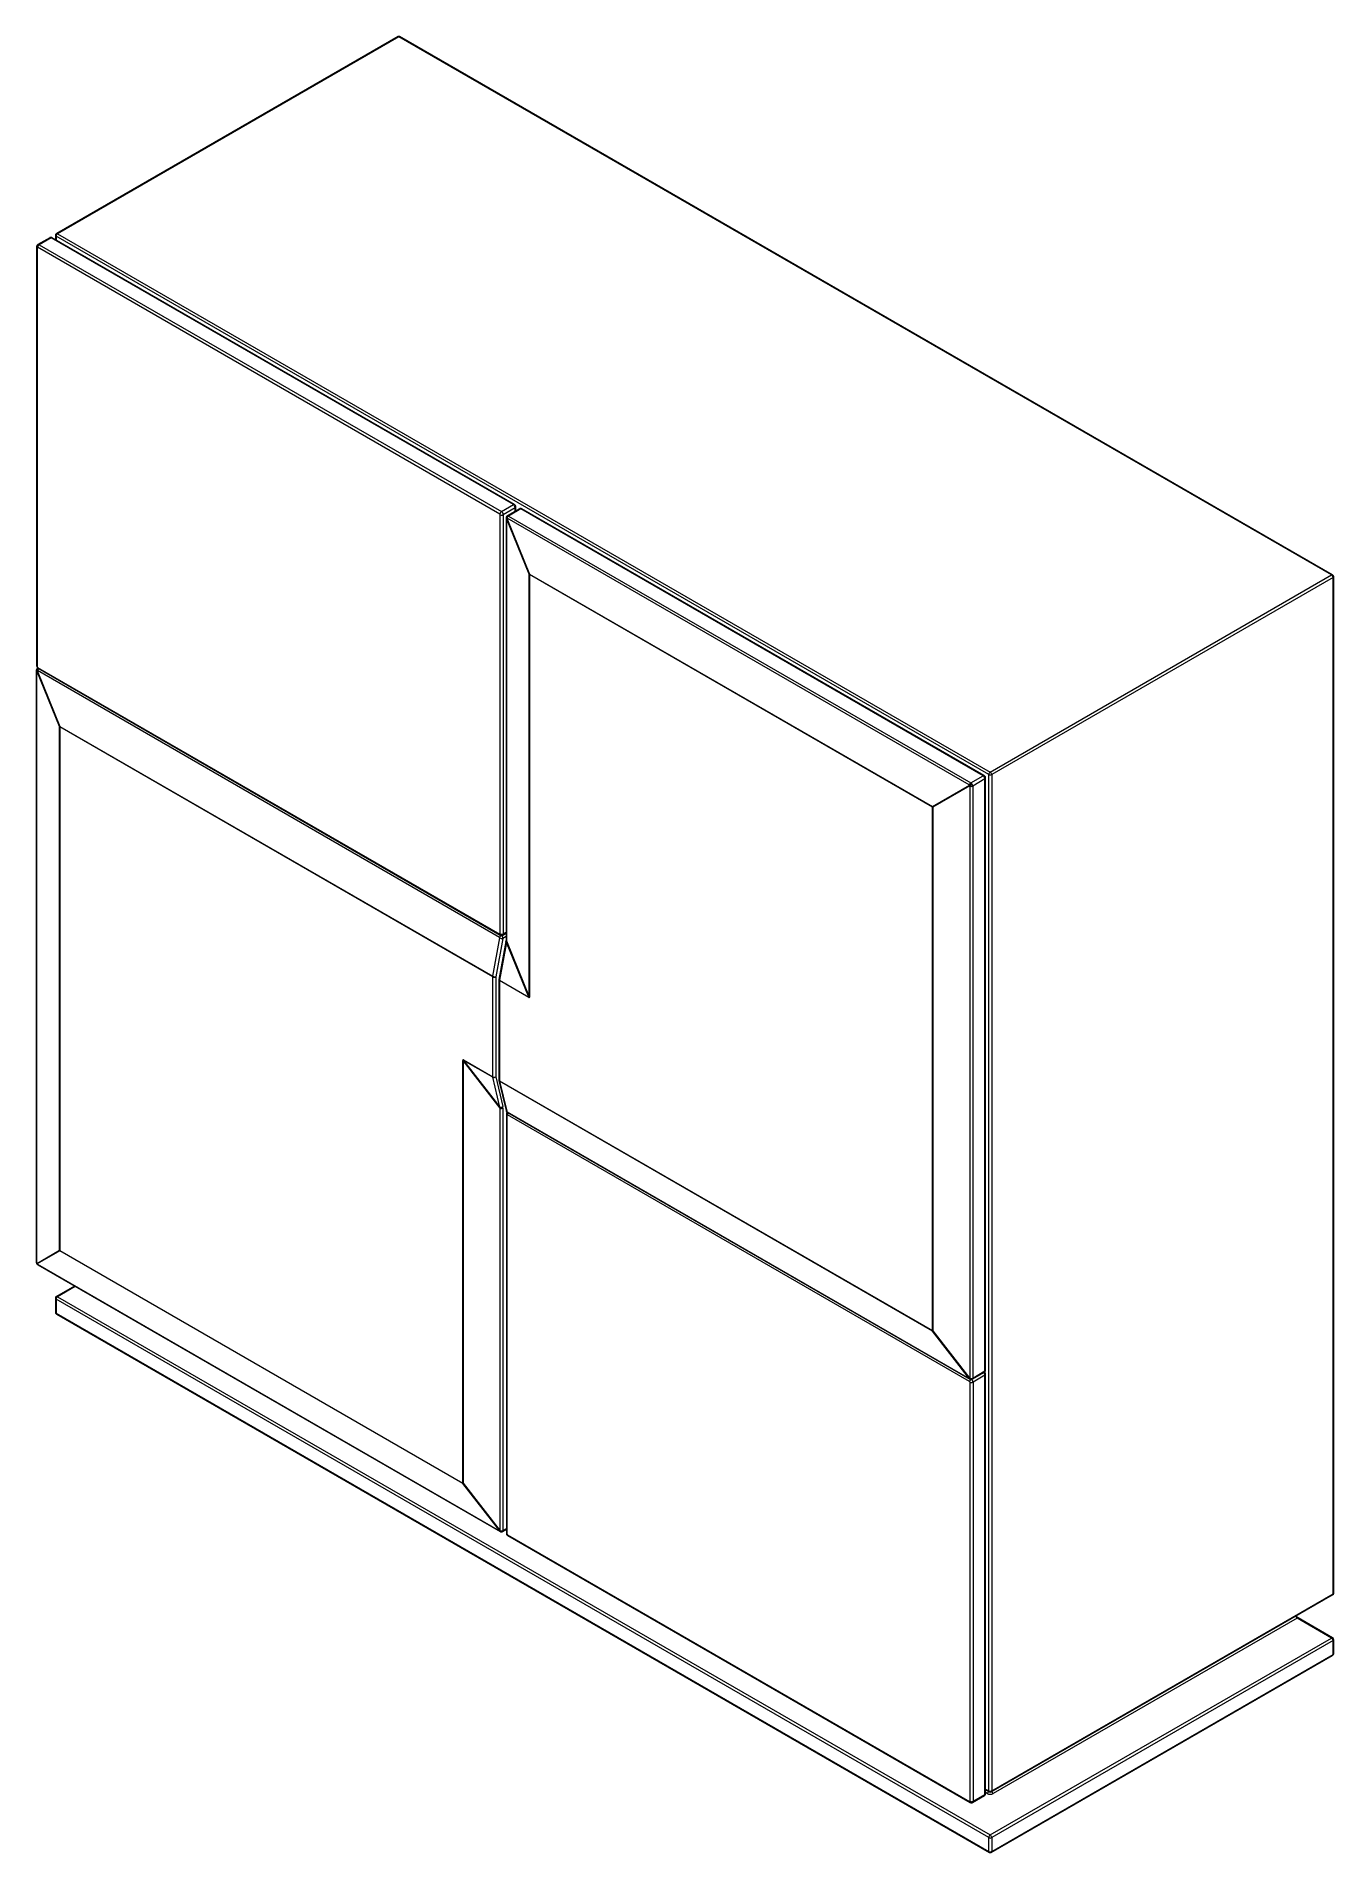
# Paper-space layout '_Isométrique' of a CAD drawing. Header units: millimetres. Extents: x -640 to 585, y -873 to 843.
import ezdxf

# ---------------------------------------------------------------- set-up
doc = ezdxf.new("R2010")
doc.units = ezdxf.units.MM

psp = doc.layouts.new('_Isométrique')

# ---------------------------------------------------------------- linework, layer by layer
at = {"color": 7, "linetype": 'Continuous', "lineweight": 15}
for p, q in [((-298.9, 843.1), (-621.3, 656.9)), ((-297.9, 843), (-620.3, 656.8)), ((583.2, 334.4), (-297.9, 843)), ((584.2, 334.5), (-296.9, 843.1)), ((-627.6, 653.1), (-638.9, 646.5)), ((-626.3, 653), (-637.6, 646.4)), ((-189.7, 400.9), (-626.3, 653)), ((-188.7, 401), (-625.3, 653.1)), ((-622.3, 655.2), (-622.3, 651.3)), ((259.3, 145.8), (-621.7, 654.4)), ((-620.3, 656.8), (260.7, 148.2)), ((-640, 644.6), (-640, 248.6)), ((-639.4, 643.8), (-639.4, 247.7)), ((-202.4, 391.9), (-639.1, 644)), ((-637.6, 646.4), (-201, 394.4)), ((-201, 394.4), (-189.7, 400.9)), ((-187.9, 397.8), (-199.2, 391.3)), ((-183.9, 396.9), (-195.5, 390.2)), ((-182.6, 396.8), (-194.2, 390.1)), ((-187.3, 394.9), (-187.3, 398.6)), ((254, 144.7), (-182.6, 396.8)), ((255, 144.8), (-181.6, 396.9)), ((-202.1, -4.7), (-202.1, 391.3)), ((-199.2, 391.3), (-199.2, -4.7)), ((-196.6, 388.3), (-196.6, -10.7)), ((-196.3, 387.7), (-196.3, -11.3)), ((-174.7, 335.1), (-196.2, 387.9)), ((-195.9, 388.1), (-174.4, 335.3)), ((241, 136), (-195.6, 388.1)), ((-194.2, 390.1), (242.4, 138)), ((-174.7, -64.2), (-174.7, 335.1)), ((-174.4, 335.3), (206.3, 115.5)), ((206.3, 115.1), (-174.4, 334.9)), ((-174.4, 334.9), (-174.4, -64.5)), ((260.7, 148.2), (583.2, 334.4)), ((584.6, 331.9), (262.2, 145.8)), ((584.6, -628.4), (584.6, 331.9)), ((585.2, -627.5), (585.2, 332.7)), ((-640.3, 244.3), (-640.3, -315)), ((-640, 243.7), (-640, -315.6)), ((-618.4, 191.1), (-639.9, 243.9)), ((-639.6, 244.1), (-618.1, 191.3)), ((-202.7, -8), (-639.3, 244.1)), ((-638.9, 246.4), (-639.2, 246.3)), ((-639.1, 247.1), (-202.4, -4.9)), ((-638.6, 246.2), (-202, -5.8)), ((-618.4, -303.6), (-618.4, 191.1)), ((-209.1, -45.2), (-618.2, 190.9)), ((-618.2, 190.9), (-618.2, -303.8)), ((-618.1, 191.3), (-209.1, -44.8)), ((242.4, 138), (254, 144.7)), ((255.8, 141.7), (244.2, 135)), ((255.8, -417.7), (255.8, 141.7)), ((256.4, -416.8), (256.4, 142.5)), ((259.3, -814.5), (259.3, 145.8)), ((262.2, 145.8), (262.2, -814.5)), ((206.3, 115.5), (241.3, 135.7)), ((241.6, 135.1), (206.6, 114.9)), ((241.7, -424.5), (241.7, 134.8)), ((244.2, 135), (244.2, -424.4)), ((206.3, -379.6), (206.3, 115.1)), ((206.6, 114.9), (206.6, -379.8)), ((-209.1, -44.8), (-202.4, -8.6)), ((-199.6, -9), (-206.3, -45.2)), ((-196.7, -11.9), (-203.3, -47.7)), ((-196.1, -12.7), (-202.7, -48.5)), ((-199.7, -5.9), (-196.6, -4)), ((-196.3, -11.3), (-174.7, -64.2)), ((-175.1, -64.4), (-196.1, -12.7)), ((-209.1, -139.8), (-209.1, -45.2)), ((-206.3, -45.2), (-206.3, -139.8)), ((-203.4, -48), (-203.4, -142.7)), ((-202.8, -48.9), (-202.8, -143.5)), ((-175.1, -64.8), (-202.8, -48.9)), ((-202.7, -48.5), (-175.1, -64.4)), ((-237.5, -523.6), (-237.5, -124.2)), ((-202, -169.5), (-237.1, -124.4)), ((-237.1, -124.4), (-237.1, -523.7)), ((-236.8, -123.8), (-209.1, -139.8)), ((-236.8, -124.2), (-202.5, -168.3)), ((-209.1, -140.2), (-236.8, -124.2)), ((-202.5, -168.3), (-209.1, -140.2)), ((-206.3, -139.8), (-199.7, -167.9)), ((-203.3, -143.1), (-196.6, -171.6)), ((-202.8, -143.5), (206.3, -379.6)), ((-202.7, -143.8), (-196, -172.3)), ((206.3, -380), (-202.7, -143.8)), ((-202, -568.5), (-202, -169.5)), ((-199.5, -169.4), (-199.5, -568.3)), ((-196.3, -175), (-196.3, -571)), ((-195.7, -175.8), (-195.7, -571.8)), ((-195.6, -172.9), (241, -424.9)), ((241.3, -427.7), (-195.3, -175.6)), ((-195.2, -173.4), (241.4, -425.5)), ((-639.9, -316), (-618.4, -303.6)), ((-618.1, -304.2), (-639.6, -316.6)), ((-618.2, -303.8), (-237.5, -523.6)), ((-237.4, -523.9), (-618.1, -304.2)), ((-639.3, -316.8), (-202.7, -568.9)), ((-638.9, -317.4), (-202.3, -569.4)), ((-604.1, -337.5), (-621.3, -347.4)), ((-622.3, -349.1), (-622.3, -362.2)), ((259.3, -858.6), (-621.7, -350)), ((-621.7, -350), (-621.7, -363)), ((-620.3, -347.5), (260.7, -856.1)), ((-621.7, -363), (259.3, -871.6)), ((-621.3, -363.9), (259.7, -872.6)), ((241.3, -425), (206.3, -380)), ((206.6, -379.8), (241.6, -424.8)), ((241.7, -824.3), (241.7, -428.3)), ((243.6, -425.5), (255.3, -418.8)), ((244.2, -424.4), (255.8, -417.7)), ((255.8, -421.7), (244.5, -428.3)), ((244.5, -428.3), (244.5, -824.3)), ((255.8, -817.8), (255.8, -421.7)), ((256.4, -816.9), (256.4, -420.9)), ((-202.4, -568.9), (-237.4, -523.9)), ((-237.1, -523.7), (-202.1, -568.7)), ((-200.1, -569.5), (-196.3, -567.3)), ((-195.3, -572.4), (241.3, -824.5)), ((-194.9, -573.3), (241.7, -825.4)), ((261.7, -815.4), (584.2, -629.3)), ((262.2, -814.5), (584.6, -628.4)), ((550.7, -651.2), (263.6, -816.9)), ((583.2, -670), (550.7, -651.2)), ((584.2, -669.9), (551.7, -651.1)), ((260.7, -856.1), (583.2, -670)), ((261.7, -872.6), (584.2, -686.4)), ((584.6, -672.4), (262.2, -858.6)), ((262.2, -871.6), (584.6, -685.5)), ((584.6, -685.5), (584.6, -672.4)), ((585.2, -684.7), (585.2, -671.6)), ((244, -825.4), (255.3, -818.9)), ((244.5, -824.3), (255.8, -817.8)), ((256.4, -813.5), (259.7, -815.4)), ((259.3, -871.6), (259.3, -858.6)), ((262.2, -858.6), (262.2, -871.6))]:
    psp.add_line(p, q, dxfattribs=at)
at = {"color": 8, "linetype": 'Continuous', "lineweight": 15}
for p, q in [((-621.7, 654.4), (-621.7, 651)), ((-187.9, 394.6), (-187.9, 397.8)), ((-196.6, -7.3), (-199.6, -9)), ((-199.2, -4.7), (-196.6, -3.2)), ((-603.5, -337.8), (-620.3, -347.5)), ((-199.5, -568.3), (-196.3, -566.4)), ((256.4, -812.8), (259.3, -814.5)), ((257.9, -816.9), (256.4, -816.1))]:
    psp.add_line(p, q, dxfattribs=at)
at = {"color": 8, "linetype": 'Continuous', "lineweight": 15, "flags": 128}
for points in [[(-639.2, 246.3), (-638.9, 246.4), (-638.8, 246.4)], [(-196.1, -12.7), (-196.4, -12.5), (-196.5, -12.4), (-196.7, -12.2), (-196.7, -12), (-196.7, -11.9)], [(-202.7, -48.5), (-203, -48.3), (-203.2, -48.1), (-203.3, -47.9), (-203.3, -47.8), (-203.3, -47.7)], [(-639.9, -316), (-640, -316.1), (-640.1, -316.1), (-640.1, -316.1)], [(-639.6, -316.6), (-639.7, -316.6), (-639.8, -316.6), (-639.8, -316.6)]]:
    psp.add_lwpolyline(points, dxfattribs=at)
at = {"color": 7, "linetype": 'Continuous', "lineweight": 15, "flags": 128}
for points in [[(-174.7, -64.2), (-174.7, -64.6), (-174.8, -64.6), (-175.1, -64.4)], [(-175.1, -64.8), (-174.7, -65), (-174.5, -64.8), (-174.4, -64.5)], [(-236.8, -123.8), (-237.2, -123.7), (-237.4, -123.8), (-237.5, -124.2)], [(-236.8, -124.2), (-237, -124), (-237.1, -124.1), (-237.1, -124.4)]]:
    psp.add_lwpolyline(points, dxfattribs=at)
at = {"color": 7, "linetype": 'Continuous', "lineweight": 15}
for centre, radius, start, end in [((-297.9, 841.3), 2, 60.0027, 119.9973), ((-620.3, 655.2), 2, 119.9973, 180), ((-618.7, 654.2), 3.07, 122.6055, 177.3945), ((-639.2, 643.8), 0.218, 50.7967, 189.214), ((-636, 643.8), 3.07, 122.6055, 177.3945), ((-191.8, 397.7), 3.84, 2.6055, 57.3945), ((-199.3, 391.8), 3.07, 122.6055, 177.3945), ((-202.8, 391.3), 0.768, 2.6055, 57.3945), ((-200.6, 394), 3.07, 242.6097, 297.3903), ((-203.1, 391.1), 3.84, 2.6055, 57.3945), ((-194.5, 388.6), 1.87, 122.4945, 203.9513), ((-196, 387.7), 0.242, 131.6727, 188.0078), ((-194.1, 384.6), 3.92, 117.2312, 122.7795), ((-194.4, 388.9), 1.67, 129.4451, 210.7107), ((-195.7, 387.8), 0.269, 57.1266, 118.5181), ((-192.5, 387.5), 3.13, 122.9333, 169.2783), ((-195, 389.1), 1.27, 54.9153, 115.2729), ((-172.6, 331.8), 3.92, 117.2312, 122.7795), ((-173.7, 336.2), 1.56, 227.2157, 240.406), ((-172.2, 334.9), 2.22, 169.2703, 179.7157), ((581.5, 331.8), 3.07, 2.6055, 57.3945), ((583.2, 332.7), 2, 360, 60.0027), ((-638.2, 244.7), 1.87, 122.4945, 203.9513), ((-639.8, 243.7), 0.242, 131.6727, 188.0078), ((-637.8, 240.6), 3.92, 117.2312, 122.7795), ((-638.1, 245), 1.67, 129.4451, 210.7107), ((-639.5, 243.9), 0.269, 57.1266, 118.5181), ((-638.6, 247.8), 0.768, 182.6055, 237.3945), ((-616.3, 187.8), 3.92, 117.2312, 122.7795), ((-617.4, 192.3), 1.56, 227.2157, 240.406), ((-615.9, 190.9), 2.22, 169.2703, 179.7157), ((244.1, 135.4), 3.13, 122.9333, 169.2783), ((240.6, 135.1), 3.41, 27.1827, 57.9588), ((252, 141.5), 3.84, 2.6055, 57.3945), ((262.4, 145.6), 3.07, 122.6055, 177.3945), ((260.7, 148.5), 3.07, 242.6097, 297.3903), ((259.1, 145.6), 3.07, 2.6055, 57.3945), ((240.7, 135.5), 0.562, 20.4314, 57.5587), ((249.2, 120), 17.7, 108.4799, 116.8398), ((243.8, 136.8), 2.81, 203.28, 216.72), ((231.9, 149.9), 17.7, 303.1666, 311.5151), ((241.2, 134.8), 0.562, 2.443, 39.5677), ((242.8, 137.8), 3.13, 250.7249, 297.0622), ((240.8, 134.9), 3.41, 2.043, 32.8166), ((208.9, 116.6), 2.81, 203.28, 216.72), ((208.5, 115.1), 2.22, 169.2703, 179.7157), ((207.4, 117), 2.22, 240.2871, 250.7321), ((-203, -8.5), 0.653, 349.0334, 55.2466), ((-202.3, -4.8), 0.218, 230.7967, 9.214), ((-200.5, -5.1), 3.99, 241.0973, 282.4956), ((-200.6, -2), 3.07, 242.6097, 297.3903), ((-203.3, -9), 3.68, 359.7025, 57.1345), ((-209.2, -13.6), 13.1, 3.7587, 10.0224), ((-207.2, -41.3), 3.99, 241.0973, 282.4956), ((-206.9, -45.2), 2.22, 169.2703, 179.7157), ((-207.7, -42.5), 3.07, 242.6097, 297.3903), ((-201.4, -48), 2, 169.5211, 180), ((-200.5, -48.9), 2.22, 169.2703, 179.7157), ((-172.9, -64.8), 2.22, 169.2703, 179.7157), ((-173.7, -63.1), 1.56, 227.2157, 240.406), ((-236.4, -122.3), 2.22, 240.2871, 250.7321), ((-235.2, -123.9), 1.57, 179.5968, 192.7866), ((-207.7, -137.1), 3.07, 242.6097, 297.3903), ((-208, -137.8), 2.59, 244.3468, 310.2548), ((-207.6, -139.8), 1.57, 179.5968, 192.7866), ((-201.4, -142.7), 2, 180, 193.2344), ((-201.2, -143.5), 1.57, 179.5968, 192.7866), ((-201.4, -166), 2.59, 244.3468, 310.2548), ((-210.9, -172.3), 9.39, 17.3691, 25.498), ((-201, -166.6), 3.13, 250.7249, 297.0622), ((-205.8, -169.3), 6.27, 359.7004, 12.8673), ((-195.1, -172), 1.01, 197.1243, 238.5955), ((-195.5, -175.8), 0.218, 50.7967, 189.214), ((-617.4, -302.4), 1.56, 227.2157, 240.406), ((-616.4, -302.8), 2.22, 201.4638, 218.5362), ((-616.6, -303.8), 1.57, 179.5968, 192.7866), ((-638.2, -315.4), 2, 202.14, 217.8599), ((-639, -315.6), 1, 181.564, 202.9446), ((-637.9, -315.2), 2.22, 201.4638, 218.5362), ((-638.8, -316), 1, 217.0548, 238.4379), ((-620.3, -349.1), 2, 119.9973, 180), ((-618.7, -350.1), 3.07, 122.6055, 177.3945), ((-620.3, -362.2), 2, 180, 240.0027), ((207.4, -377.7), 2.22, 240.2871, 250.7321), ((207.8, -379.6), 1.57, 179.5968, 192.7866), ((204.5, -376.5), 3.93, 297.235, 302.7757), ((241.2, -424.7), 0.242, 231.9926, 288.3426), ((239.5, -421.5), 3.93, 297.235, 302.7757), ((242.8, -423.9), 1.87, 216.049, 297.5013), ((240.9, -428.3), 0.768, 2.6055, 57.3945), ((241.5, -424.5), 0.269, 301.4912, 2.8767), ((243.1, -423.9), 1.67, 209.2908, 290.5471), ((242.8, -421.6), 3.13, 250.7249, 297.0622), ((243.1, -425.5), 3.07, 242.6097, 297.3903), ((242.9, -424.5), 1.27, 304.7385, 5.0871), ((-236.4, -521.6), 2.22, 240.2871, 250.7321), ((-235.9, -523.6), 1.57, 179.5968, 192.7866), ((-239.2, -520.4), 3.93, 297.235, 302.7757), ((-202.5, -568.7), 0.242, 231.9926, 288.3426), ((-204.2, -565.4), 3.93, 297.235, 302.7757), ((-200.9, -567.8), 1.87, 216.049, 297.5013), ((-202.3, -568.5), 0.269, 301.4912, 2.8767), ((-200.7, -567.9), 1.67, 209.2908, 290.5471), ((-201, -565.5), 3.13, 250.7249, 297.0622), ((-200.8, -568.4), 1.27, 304.7385, 5.0871), ((-194.9, -571.8), 0.768, 182.6055, 237.3945), ((583.2, -627.5), 2, 299.9973, 0), ((581.5, -672.6), 3.07, 2.6055, 57.3945), ((583.2, -671.6), 2, 360, 60.0027), ((583.2, -684.7), 2, 299.9973, 0), ((260.7, -811.5), 6.15, 242.6097, 297.3903), ((260.7, -811.8), 3.07, 242.6097, 297.3903), ((260.7, -813.7), 2, 240.0027, 299.9973), ((241.4, -824.3), 0.218, 230.7967, 9.214), ((243.1, -821.6), 3.07, 242.6097, 297.3903), ((262.4, -858.7), 3.07, 122.6055, 177.3945), ((259.1, -858.7), 3.07, 2.6055, 57.3945), ((260.7, -855.9), 3.07, 242.6097, 297.3903), ((260.7, -868.9), 3.07, 242.6097, 297.3903), ((260.7, -870.8), 2, 240.0027, 299.9973)]:
    psp.add_arc(centre, radius, start, end, dxfattribs=at)
at = {"color": 8, "linetype": 'Continuous', "lineweight": 15}
for centre, radius, start, end in [((-298.5, 842.2), 1.01, 54.3824, 114.3071), ((-297.3, 842.2), 1.01, 65.6929, 125.6176), ((-627.1, 651.9), 1.26, 54.3824, 114.3071), ((-625.7, 652.1), 1.01, 65.6929, 125.6176), ((-621.3, 655.3), 1.01, 185.6948, 245.6253), ((-620.9, 656), 1.01, 54.3824, 114.3071), ((-639, 644.7), 1.01, 187.0305, 245.5079), ((-638.4, 645.4), 1.23, 53.7034, 114.9999), ((-189.1, 400.1), 1.01, 67.0218, 125.5008), ((-188.3, 398.7), 1.01, 294.3753, 354.298), ((-183.3, 395.8), 1.26, 54.3824, 114.3071), ((-182, 396), 1.01, 65.6929, 125.6176), ((-195.8, 388.3), 0.823, 181.9359, 230.2052), ((583.8, 333.5), 1.01, 65.6929, 125.6176), ((584.2, 332.8), 1.01, 294.3747, 354.3052), ((-639.5, 244.3), 0.823, 181.9359, 230.2052), ((-639, 248.7), 1.01, 185.6948, 245.6253), ((-636.1, 243.5), 3.23, 129.5309, 168.8877), ((-638.1, 247), 0.986, 173.7012, 234.9867), ((254.6, 143.9), 1.01, 67.0218, 125.5008), ((255.4, 142.6), 1.01, 294.3753, 354.298), ((-199.5, -8.6), 3.2, 127.5604, 168.9902), ((-201.4, -5), 0.986, 173.7015, 234.983), ((-200.5, -4.8), 1.26, 305.7064, 5.6197), ((-195.8, -10.6), 0.823, 181.9493, 230.2045), ((-202.4, -47.9), 1.01, 185.6948, 245.6253), ((-202.4, -142.6), 1.01, 185.6948, 245.6253), ((-202.2, -142.8), 1.13, 194.5919, 242.5998), ((-195.5, -171.3), 1.13, 194.5919, 242.5998), ((-195.3, -174.9), 0.959, 184.0265, 247.264), ((-194.8, -172.7), 0.823, 189.7986, 238.0534), ((-192.3, -175.7), 3.08, 140.0382, 177.3246), ((-639.5, -315), 0.823, 181.9493, 230.2045), ((-638.5, -316.7), 0.823, 189.7986, 238.0534), ((-621.3, -349), 1.01, 185.6948, 245.6253), ((-620.9, -348.3), 1.01, 54.3824, 114.3071), ((-621.3, -362.1), 1.01, 185.6948, 245.6253), ((-620.8, -363.1), 0.959, 172.7442, 235.9436), ((241.8, -424.8), 0.823, 189.7976, 238.0708), ((244.4, -427.8), 3.09, 137.5021, 177.3046), ((240.6, -428.4), 3.88, 2.6892, 46.4026), ((251.9, -421.9), 3.94, 3.0797, 44.9831), ((254.6, -417.8), 1.23, 305.0133, 6.2988), ((255.4, -416.7), 1.01, 294.3747, 354.3052), ((255.4, -420.9), 0.959, 292.7345, 355.9885), ((-201.9, -568.7), 0.823, 189.7976, 238.0708), ((-195.3, -570.9), 1.01, 185.6948, 245.6253), ((-194.4, -572.5), 0.986, 173.7012, 234.9867), ((583.6, -628.5), 0.959, 304.0564, 7.2558), ((584.2, -627.4), 1.01, 294.3747, 354.3052), ((552.3, -648.6), 3.1, 194.5275, 237.3062), ((551.2, -652), 1.01, 65.6929, 125.6176), ((583.8, -670.8), 1.01, 65.6929, 125.6176), ((583.6, -685.6), 0.986, 305.0133, 6.2988), ((584.2, -671.5), 1.01, 294.3747, 354.3052), ((584.2, -684.6), 1.01, 294.3747, 354.3052), ((254.6, -817.9), 1.23, 305.0133, 6.2988), ((255.4, -816.8), 1.01, 294.3747, 354.3052), ((256.2, -814.3), 3.1, 302.6938, 345.4725), ((260.3, -814.6), 0.959, 172.7442, 235.9436), ((261.2, -814.6), 0.959, 304.0564, 7.2558), ((265.2, -814.3), 3.1, 194.5275, 237.3062), ((242.3, -824.6), 0.986, 173.7015, 234.983), ((243.2, -824.4), 1.26, 305.7064, 5.6197), ((260.3, -871.8), 0.959, 172.7442, 235.9436), ((261.2, -871.8), 0.986, 305.0133, 6.2988)]:
    psp.add_arc(centre, radius, start, end, dxfattribs=at)
at = {"color": 7, "linetype": 'Continuous', "lineweight": 15}
for points, knots in [([(-625.3, 653.1), (-625.6, 653.2), (-626, 653.4), (-626.8, 653.4), (-627.4, 653.3), (-627.6, 653.1), (-627.6, 653.1)], [0, 0, 0, 0, 0.336403, 0.660526, 0.993313, 1, 1, 1, 1]), ([(-638.9, 646.5), (-639.1, 646.4), (-639.5, 646.1), (-639.9, 645.4), (-640, 644.9), (-640, 644.6), (-640, 644.6)], [0, 0, 0, 0, 0.343995, 0.648401, 0.934477, 1, 1, 1, 1]), ([(-187.3, 398.6), (-187.4, 398.9), (-187.4, 399.4), (-187.8, 400.1), (-188.2, 400.7), (-188.6, 400.9), (-188.7, 401)], [0, 0, 0, 0, 0.258739, 0.536704, 0.871131, 1, 1, 1, 1]), ([(-181.6, 396.9), (-181.9, 397), (-182.3, 397.2), (-183.1, 397.2), (-183.7, 397.1), (-183.9, 396.9), (-183.9, 396.9)], [0, 0, 0, 0, 0.336403, 0.660526, 0.993313, 1, 1, 1, 1]), ([(-195.5, 390.2), (-195.7, 390.1), (-196.1, 389.8), (-196.4, 389.2), (-196.6, 388.7), (-196.6, 388.4), (-196.6, 388.3)], [0, 0, 0, 0, 0.329796, 0.59541, 0.848703, 1, 1, 1, 1]), ([(-639.2, 246.3), (-639.4, 246.1), (-639.8, 245.8), (-640.1, 245.2), (-640.3, 244.7), (-640.3, 244.4), (-640.3, 244.3)], [0, 0, 0, 0, 0.329796, 0.59541, 0.848703, 1, 1, 1, 1]), ([(-640, 248.6), (-640, 248.3), (-639.9, 247.8), (-639.6, 247.1), (-639.1, 246.5), (-638.7, 246.3), (-638.6, 246.2)], [0, 0, 0, 0, 0.258739, 0.536704, 0.871131, 1, 1, 1, 1]), ([(256.4, 142.5), (256.4, 142.7), (256.3, 143.2), (256, 144), (255.5, 144.5), (255.1, 144.8), (255, 144.8)], [0, 0, 0, 0, 0.2587389, 0.5367038, 0.8711308, 1, 1, 1, 1]), ([(-202, -5.8), (-201.8, -6), (-201.3, -6.2), (-200.5, -6.2), (-200, -6), (-199.8, -5.9), (-199.7, -5.9)], [0, 0, 0, 0, 0.3366763, 0.6610628, 0.9941192, 1, 1, 1, 1]), ([(-196.6, -10.7), (-196.6, -10.8), (-196.6, -11.1), (-196.7, -11.6), (-196.7, -11.9)], [0, 0, 0, 0, 0.2443096, 1, 1, 1, 1]), ([(-196.6, -171.6), (-196.5, -171.8), (-196.4, -172.2), (-196, -172.8), (-195.5, -173.2), (-195.3, -173.4), (-195.2, -173.4)], [0, 0, 0, 0, 0.2756934, 0.5920244, 0.9486648, 1, 1, 1, 1]), ([(-195.4, -173.2), (-195.6, -173.3), (-195.9, -173.6), (-196.2, -174.1), (-196.3, -174.6), (-196.3, -174.9), (-196.3, -175)], [0, 0, 0, 0, 0.228181, 0.586328, 0.92291, 1, 1, 1, 1]), ([(-640.3, -315), (-640.3, -315.1), (-640.3, -315.5), (-640.2, -315.9), (-640.1, -316.1)], [0, 0, 0, 0, 0.279134, 1, 1, 1, 1]), ([(-639.8, -316.6), (-639.7, -316.7), (-639.5, -317), (-639.2, -317.2), (-638.9, -317.4)], [0, 0, 0, 0, 0.233485, 1, 1, 1, 1]), ([(241.4, -425.5), (241.5, -425.5), (241.8, -425.7), (242.4, -425.8), (243.1, -425.8), (243.5, -425.6), (243.6, -425.5)], [0, 0, 0, 0, 0.160631, 0.447588, 0.753742, 1, 1, 1, 1]), ([(255.3, -418.8), (255.5, -418.6), (255.9, -418.3), (256.3, -417.7), (256.4, -417.2), (256.4, -416.9), (256.4, -416.8)], [0, 0, 0, 0, 0.343462, 0.648116, 0.934424, 1, 1, 1, 1]), ([(256.4, -420.9), (256.4, -420.7), (256.3, -420.2), (256, -419.4), (255.6, -418.9), (255.3, -418.8), (255.3, -418.8)], [0, 0, 0, 0, 0.294567, 0.611023, 0.99176, 1, 1, 1, 1]), ([(-202.3, -569.4), (-202.2, -569.5), (-201.9, -569.6), (-201.3, -569.8), (-200.6, -569.7), (-200.2, -569.6), (-200.1, -569.5)], [0, 0, 0, 0, 0.160631, 0.447588, 0.753742, 1, 1, 1, 1]), ([(-196.3, -571), (-196.3, -571.2), (-196.2, -571.7), (-195.9, -572.5), (-195.4, -573), (-195, -573.3), (-194.9, -573.3)], [0, 0, 0, 0, 0.258739, 0.536704, 0.871131, 1, 1, 1, 1]), ([(551.7, -651.1), (551.6, -651.1), (551.4, -651), (551, -650.6), (550.6, -650), (550.2, -649.4), (550.1, -649.1), (550, -649)], [0, 0, 0, 0, 0.132091, 0.356862, 0.604169, 0.86922, 1, 1, 1, 1]), ([(255.3, -818.9), (255.5, -818.7), (255.9, -818.4), (256.3, -817.8), (256.4, -817.3), (256.4, -817), (256.4, -816.9)], [0, 0, 0, 0, 0.343462, 0.648116, 0.934424, 1, 1, 1, 1]), ([(241.7, -825.4), (242, -825.5), (242.4, -825.7), (243.2, -825.7), (243.8, -825.6), (244, -825.4), (244, -825.4)], [0, 0, 0, 0, 0.3366763, 0.6610628, 0.9941192, 1, 1, 1, 1])]:
    psp.add_open_spline(points, degree=3, knots=knots, dxfattribs=at)

doc.saveas('drawing.dxf')
